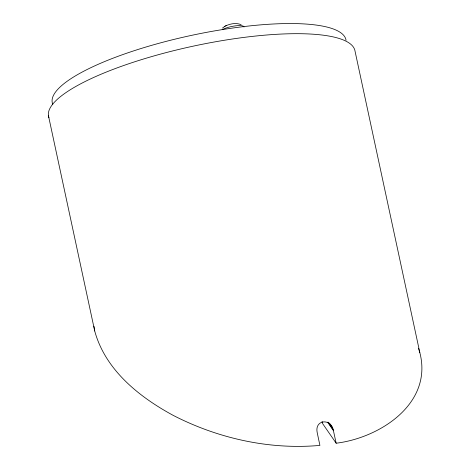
<?xml version="1.0" encoding="UTF-8"?>
<svg xmlns="http://www.w3.org/2000/svg" width="470" height="470" viewBox="0 0 470 470"><rect width="100%" height="100%" fill="white"/><g stroke="black" fill="none" stroke-linecap="round" stroke-linejoin="round"><path stroke-width="0.7" d="M222.498 28.065L224.995 26.232M225.688 25.868C230.406 23.735 236.199 22.49 241.116 24.704M224.431 26.537L226.135 25.621M322.073 421.367L322.532 423.47L336.162 443.216C380.089 437.852 433.129 403.448 419.804 352.512L355.032 51.136A156.675 38.287 -12.1 0 0 192.295 46.354A156.675 38.287 -12.1 0 0 48.933 117.647M336.162 443.216L333.406 430.591C331.509 418.065 314.265 419.287 317.232 432.764L319.911 445.401C269.539 449.931 218.203 438.487 173.354 415.457C139.255 397.032 105.262 369.955 94.711 330.968L48.469 115.82M329.323 423.159L331.585 426.449M329.247 423.223L332.137 427.412M328.912 423.047L332.631 428.429M328.048 422.119L328.877 423.317M328.512 422.912L333.054 429.492M327.625 422.213L333.406 430.591M418.517 348.411L419.804 352.512M93.941 326.227L94.711 330.968M222.192 29.71A12.232 2.99 -12.1 0 1 235.576 25.838A12.232 2.99 -12.1 0 1 244.001 27.043M52.775 104.364A150.183 36.701 -12.1 0 1 189.345 35.843A150.183 36.701 -12.1 0 1 346.055 40.273"/></g></svg>
